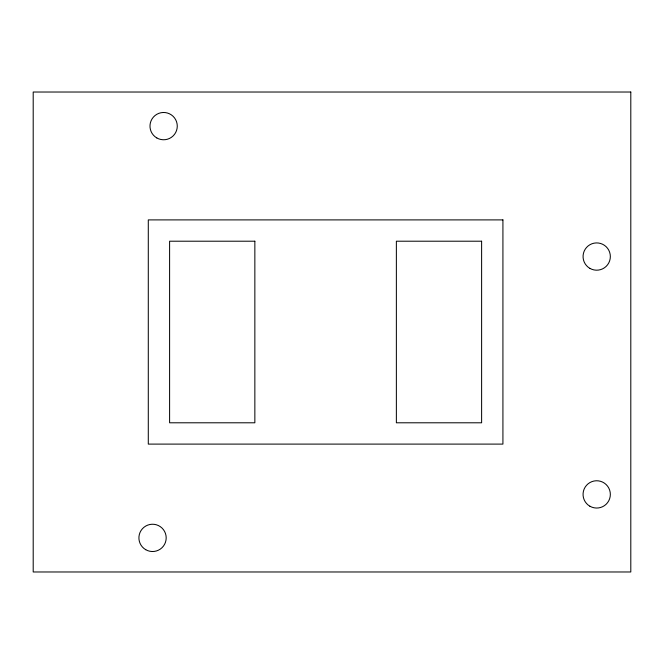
<?xml version="1.0" encoding="UTF-8"?>
<svg xmlns="http://www.w3.org/2000/svg" width="664" height="664" viewBox="0 0 664 664"><rect width="100%" height="100%" fill="white"/><g stroke="black" fill="none" stroke-linecap="round" stroke-linejoin="round"><path stroke-width="1" d="M630.8 92.022L33.2 92.022L33.2 571.978L630.8 571.978L630.8 92.022M502.922 219.9L148.288 219.9L148.288 444.1L502.922 444.1L502.922 219.9M254.851 241.206L169.602 241.206L169.602 422.794L254.851 422.794L254.851 241.206M481.616 241.206L396.366 241.206L396.366 422.794L481.616 422.794L481.616 241.206M156.812 137.938A13.637 13.637 0 0 0 177.271 126.118A13.637 13.637 0 0 0 156.812 114.308A13.637 13.637 0 0 0 156.812 137.938M589.881 268.364A13.637 13.637 0 0 0 610.341 256.553A13.637 13.637 0 0 0 589.881 244.742A13.637 13.637 0 0 0 589.881 268.364M589.881 506.217A13.637 13.637 0 0 0 610.341 494.398A13.637 13.637 0 0 0 589.881 482.587A13.637 13.637 0 0 0 589.881 506.217M145.731 549.692A13.637 13.637 0 0 0 166.191 537.881A13.637 13.637 0 0 0 145.731 526.062A13.637 13.637 0 0 0 145.731 549.692"/></g></svg>
